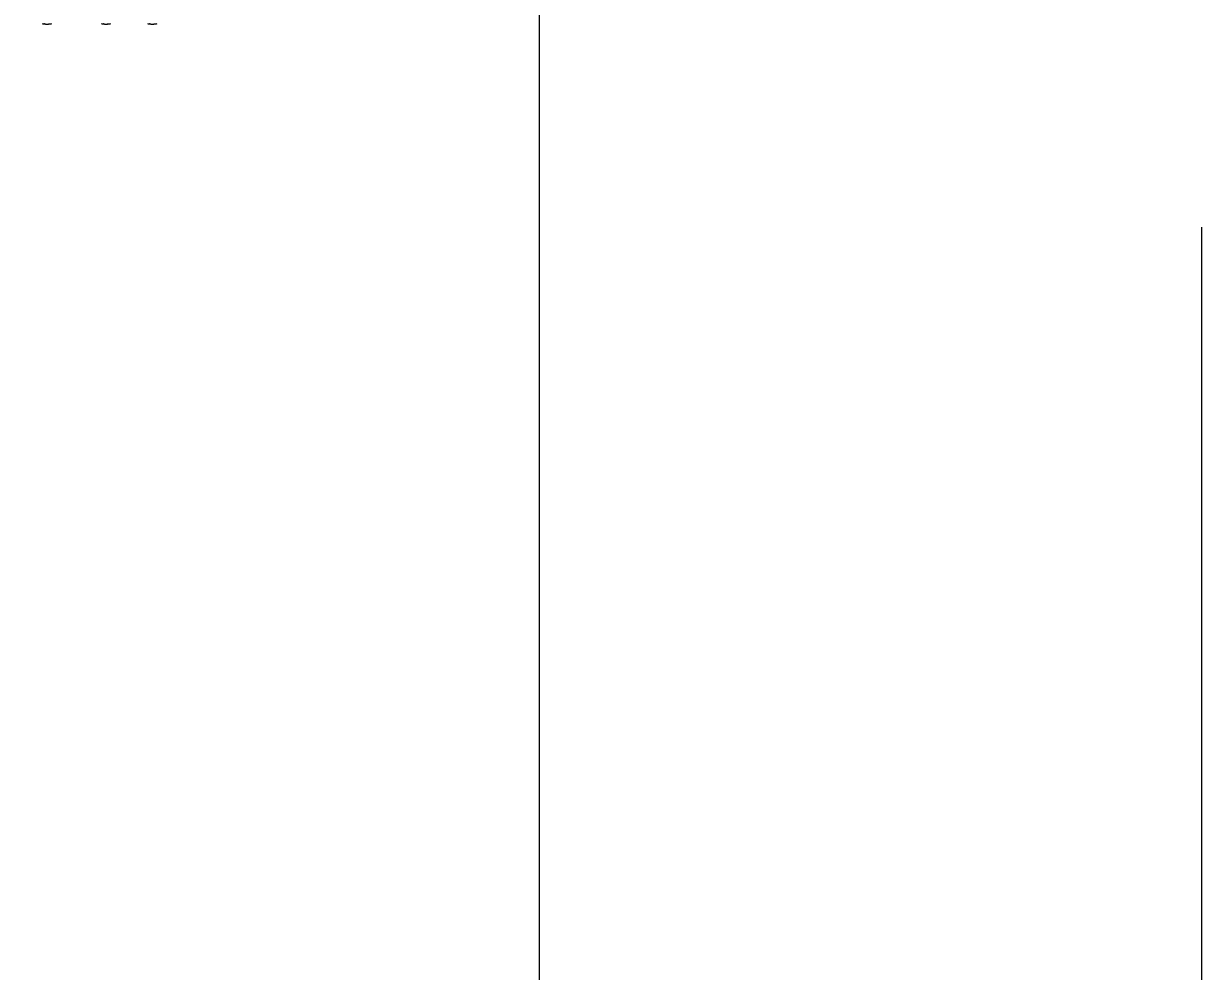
# Model space of a CAD drawing. Header units: millimetres. Extents: x -4444 to 4178, y -4283 to 3184.
# Drawn here: x 1511 to 4178, y -1446 to 700 of the extents above; entities that cross this region are included whole.
import ezdxf

# ---------------------------------------------------------------- set-up
doc = ezdxf.new("R2010")
doc.units = ezdxf.units.MM
for name, color, linetype in [('DIKOM_ОБЪЕКТ', 7, 'Continuous'), ('DIKOM_РАЗМЕР_ЗОНА', 7, 'Continuous'), ('DIKOM_РАЗМЕР_ОБЪЕКТА', 7, 'Continuous')]:
    doc.layers.add(name, color=color, linetype=linetype)
doc.styles.add('style1', font='arial.ttf', dxfattribs={"width": 0.8})
doc.dimstyles.new('1-50', dxfattribs={"dimtxt": 300, "dimasz": 200, "dimexe": 100, "dimexo": 0, "dimgap": 100, "dimtad": 1, "dimtxsty": 'style1', "dimcen": 200, "dimclrd": 7, "dimclre": 7, "dimclrt": 7, "dimadec": 1, "dimazin": 2, "dimtfac": 1, "dimtmove": 0, "dimatfit": 2, "dimfxl": 0, "dimlwd": 25, "dimlwe": 18, "dimarcsym": 0})

# ---------------------------------------------------------------- blocks, each defined once
blk = doc.blocks.new('*D9')
at = {"layer": 'Defpoints', "color": 0, "transparency": 16777216}
for p in [(-2113.4, 739.2), (2678.5, 739.2), (2678.5, -2367.6)]:
    blk.add_point(p, dxfattribs=at)
at = {"layer": 'DIKOM_РАЗМЕР_ОБЪЕКТА', "color": 7, "lineweight": 18, "transparency": 16777216}
for p, q in [((-2113.4, 739.2), (-2113.4, -2467.6)), ((2678.5, 739.2), (2678.5, -2467.6))]:
    blk.add_line(p, q, dxfattribs=at)
at = {"layer": 'DIKOM_РАЗМЕР_ОБЪЕКТА', "color": 7, "lineweight": 25, "transparency": 16777216}
blk.add_line((-1913.4, -2367.6), (2478.5, -2367.6), dxfattribs=at)
at = {"layer": 'DIKOM_РАЗМЕР_ОБЪЕКТА', "color": 7, "transparency": 16777216}
for points in [[(-1913.4, -2334.3), (-1913.4, -2400.9), (-2113.4, -2367.6)], [(2478.5, -2334.3), (2478.5, -2400.9), (2678.5, -2367.6)]]:
    blk.add_solid(points, dxfattribs=at)
at = {"layer": 'DIKOM_РАЗМЕР_ОБЪЕКТА', "color": 7, "transparency": 16777216, "insert": (158.5, -2114.4), "char_height": 300, "attachment_point": 5, "style": 'style1'}
blk.add_mtext('4800', dxfattribs=at)
blk = doc.blocks.new('*D11')
at = {"layer": 'Defpoints', "color": 0, "transparency": 16777216}
for p in [(4178.5, 239.2), (-3613.4, 69.4), (4178.5, -4182.7)]:
    blk.add_point(p, dxfattribs=at)
at = {"layer": 'DIKOM_РАЗМЕР_ЗОНА', "color": 7, "lineweight": 18, "transparency": 16777216}
for p, q in [((4178.5, 239.2), (4178.5, -4282.7)), ((-3613.4, 69.4), (-3613.4, -4282.7))]:
    blk.add_line(p, q, dxfattribs=at)
at = {"layer": 'DIKOM_РАЗМЕР_ЗОНА', "color": 7, "lineweight": 25, "transparency": 16777216}
blk.add_line((-3413.4, -4182.7), (3978.5, -4182.7), dxfattribs=at)
at = {"layer": 'DIKOM_РАЗМЕР_ЗОНА', "color": 7, "transparency": 16777216}
for points in [[(-3413.4, -4149.3), (-3413.4, -4216), (-3613.4, -4182.7)], [(3978.5, -4149.3), (3978.5, -4216), (4178.5, -4182.7)]]:
    blk.add_solid(points, dxfattribs=at)
at = {"layer": 'DIKOM_РАЗМЕР_ЗОНА', "color": 7, "transparency": 16777216, "insert": (495.7, -3929.5), "char_height": 300, "attachment_point": 5, "style": 'style1'}
blk.add_mtext('7800', dxfattribs=at)

msp = doc.modelspace()

# ---------------------------------------------------------------- linework, layer by layer
at = {"layer": 'DIKOM_ОБЪЕКТ', "color": 7, "linetype": 'Continuous', "lineweight": 15}
for p, q in [((1556.088, 699.676), (1556.414, 699.67)), ((1556.414, 699.67), (1556.865, 699.603)), ((1556.865, 699.603), (1556.546, 699.594)), ((1556.689, 699.576), (1557.863, 699.471)), ((1557.741, 699.448), (1557.075, 699.529)), ((1557.863, 699.471), (1558.318, 699.419)), ((1557.997, 699.435), (1557.997, 699.456)), ((1558.006, 699.434), (1557.997, 699.435)), ((1558.006, 699.434), (1558.006, 699.455)), ((1558.1, 699.408), (1558.1, 699.444)), ((1558.37, 699.38), (1558.1, 699.408)), ((1558.318, 699.419), (1558.775, 699.342)), ((1559.02, 699.319), (1559.3, 699.325)), ((1559.3, 699.325), (1559.752, 699.289)), ((1559.752, 699.289), (1559.478, 699.293)), ((1560.111, 699.229), (1560.12, 699.23)), ((1560.537, 699.207), (1562.41, 699.162)), ((1560.555, 699.206), (1560.555, 699.175)), ((1562.995, 699.162), (1563.165, 699.162)), ((1563.165, 699.162), (1563.99, 699.162)), ((1563.889, 699.162), (1564.115, 699.162)), ((1564.498, 699.162), (1564.657, 699.162)), ((1564.666, 699.162), (1565.433, 699.162)), ((1566.183, 699.169), (1566.336, 699.181)), ((1566.336, 699.181), (1566.787, 699.194)), ((1567.449, 699.23), (1567.599, 699.228)), ((1567.599, 699.228), (1568.05, 699.254)), ((1568.05, 699.254), (1567.907, 699.256)), ((1570.349, 699.453), (1571.111, 699.55)), ((1570.355, 699.459), (1571.613, 699.625)), ((1570.703, 699.505), (1571.057, 699.544)), ((1571.613, 699.625), (1571.527, 699.627)), ((1689.936, 699.676), (1690.24, 699.67)), ((1690.24, 699.67), (1690.691, 699.603)), ((1690.691, 699.603), (1690.394, 699.595)), ((1690.553, 699.574), (1691.69, 699.471)), ((1691.575, 699.448), (1690.938, 699.526)), ((1691.69, 699.471), (1692.145, 699.419)), ((1691.827, 699.435), (1691.827, 699.456)), ((1691.836, 699.434), (1691.827, 699.435)), ((1691.836, 699.434), (1691.836, 699.455)), ((1691.934, 699.408), (1691.934, 699.444)), ((1692.205, 699.38), (1691.934, 699.408)), ((1692.145, 699.419), (1692.611, 699.343)), ((1692.866, 699.319), (1693.128, 699.325)), ((1693.128, 699.325), (1693.58, 699.289)), ((1693.58, 699.289), (1693.323, 699.293)), ((1693.95, 699.229), (1693.96, 699.23)), ((1694.379, 699.207), (1696.251, 699.162)), ((1694.397, 699.206), (1694.397, 699.175)), ((1696.844, 699.162), (1696.999, 699.162)), ((1696.999, 699.162), (1697.824, 699.162)), ((1697.721, 699.162), (1697.949, 699.162)), ((1698.33, 699.162), (1698.489, 699.162)), ((1698.497, 699.162), (1699.275, 699.162)), ((1700.024, 699.169), (1700.169, 699.181)), ((1700.169, 699.181), (1700.62, 699.194)), ((1701.288, 699.23), (1701.433, 699.228)), ((1701.433, 699.228), (1701.884, 699.254)), ((1701.884, 699.254), (1701.746, 699.256)), ((1704.188, 699.453), (1704.95, 699.55)), ((1704.192, 699.459), (1705.45, 699.625)), ((1704.51, 699.501), (1704.896, 699.544)), ((1705.45, 699.625), (1705.363, 699.627)), ((1794.809, 699.675), (1794.903, 699.67)), ((1794.903, 699.67), (1795.357, 699.603)), ((1795.219, 699.593), (1795.219, 699.623)), ((1795.357, 699.603), (1795.264, 699.596)), ((1795.602, 699.552), (1796.361, 699.471)), ((1796.322, 699.448), (1795.977, 699.498)), ((1796.361, 699.471), (1796.82, 699.419)), ((1796.536, 699.435), (1796.536, 699.452)), ((1796.545, 699.434), (1796.536, 699.435)), ((1796.545, 699.434), (1796.545, 699.451)), ((1796.932, 699.389), (1796.681, 699.408)), ((1796.82, 699.419), (1797.347, 699.356)), ((1797.721, 699.32), (1797.808, 699.325)), ((1797.808, 699.325), (1798.262, 699.289)), ((1798.098, 699.296), (1798.098, 699.302)), ((1798.262, 699.289), (1798.176, 699.293)), ((1799.223, 699.207), (1799.223, 699.175)), ((1799.225, 699.206), (1799.225, 699.206)), ((1801.739, 699.162), (1802.551, 699.162)), ((1802.428, 699.162), (1802.685, 699.162)), ((1803.041, 699.162), (1803.212, 699.162)), ((1803.214, 699.162), (1804.101, 699.162)), ((1804.074, 699.162), (1804.095, 699.162)), ((1804.476, 699.165), (1804.834, 699.169)), ((1804.834, 699.169), (1804.891, 699.181)), ((1804.891, 699.181), (1805.346, 699.194)), ((1805.346, 699.194), (1805.275, 699.192)), ((1806.094, 699.231), (1806.163, 699.228)), ((1806.163, 699.228), (1806.617, 699.254)), ((1806.617, 699.254), (1806.549, 699.256)), ((1807.669, 699.314), (1809.69, 699.541)), ((1808.938, 699.459), (1810.204, 699.625)), ((1808.964, 699.453), (1809.731, 699.55)), ((1809.731, 699.55), (1809.691, 699.539)), ((1810.204, 699.625), (1810.144, 699.628))]:
    msp.add_line(p, q, dxfattribs=at)
for centre, start, end in [((1562.484, 740.997), 257.120378, 261.200523), ((1562.484, 740.997), 261.838045, 262.035897), ((1562.484, 740.997), 262.568337, 264.35679), ((1562.484, 740.997), 264.914198, 265.251496), ((1562.484, 740.997), 265.879289, 266.751479), ((1565.433, 740.997), 270, 271.002678), ((1565.433, 740.997), 271.631385, 272.762211), ((1565.433, 740.997), 273.391047, 274.507541), ((1565.433, 740.997), 278.380494, 282.879622), ((1696.325, 740.997), 257.120378, 261.208772), ((1696.325, 740.997), 261.845753, 262.066149), ((1696.325, 740.997), 262.597456, 264.346974), ((1696.325, 740.997), 264.905269, 265.25663), ((1696.325, 740.997), 265.883977, 266.752169), ((1699.275, 740.997), 270, 271.000342), ((1699.275, 740.997), 271.628589, 272.758564), ((1699.275, 740.997), 273.386922, 274.495199), ((1699.275, 740.997), 278.372558, 282.879622), ((1801.151, 740.997), 257.120378, 261.272562), ((1801.151, 740.997), 261.905184, 262.373233), ((1801.151, 740.997), 262.893255, 264.211172), ((1801.151, 740.997), 264.781378, 265.296228), ((1801.151, 740.997), 265.920224, 266.74541), ((1804.101, 740.997), 270, 270.512915), ((1804.101, 740.997), 271.606989, 272.730419), ((1804.101, 740.997), 273.355091, 274.37493), ((1804.101, 740.997), 278.311321, 282.879622)]:
    msp.add_arc(centre, 41.836, start, end, dxfattribs=at)
for points, knots in [([(1557.997, 699.435), (1557.955, 699.437), (1557.892, 699.44), (1557.806, 699.444), (1557.763, 699.447), (1557.741, 699.448)], [0, 0, 0, 0, 0.499906, 0.74993724, 1, 1, 1, 1]), ([(1558.1, 699.408), (1558.09, 699.411), (1558.07, 699.415), (1558.036, 699.424), (1558.018, 699.431), (1558.006, 699.434)], [0, 0, 0, 0, 0.28351593, 0.56700969, 1, 1, 1, 1]), ([(1560.12, 699.23), (1560.179, 699.229), (1560.278, 699.227), (1560.714, 699.216), (1561.191, 699.203), (1561.648, 699.19), (1561.916, 699.183), (1562.009, 699.181)], [0, 0, 0, 0, 0.30391109, 0.50485969, 0.70587553, 0.89871308, 1, 1, 1, 1]), ([(1560.566, 699.206), (1560.561, 699.206), (1560.545, 699.207), (1560.561, 699.206), (1560.571, 699.206)], [0, 0, 0, 0, 0.32558004, 1, 1, 1, 1]), ([(1560.571, 699.206), (1560.605, 699.206), (1560.665, 699.205), (1560.92, 699.2), (1561.246, 699.192), (1561.614, 699.183), (1561.852, 699.177), (1561.962, 699.175)], [0, 0, 0, 0, 0.26302613, 0.45985866, 0.65738262, 0.84069209, 1, 1, 1, 1]), ([(1561.962, 699.175), (1562.138, 699.171), (1562.437, 699.165), (1562.754, 699.162), (1562.917, 699.162), (1562.947, 699.162), (1562.953, 699.163)], [0, 0, 0, 0, 0.38839126, 0.66206999, 0.93500179, 1, 1, 1, 1]), ([(1562.009, 699.181), (1562.193, 699.177), (1562.541, 699.169), (1562.954, 699.162), (1563.114, 699.162), (1563.181, 699.162)], [0, 0, 0, 0, 0.39390769, 0.74763457, 1, 1, 1, 1]), ([(1562.417, 699.162), (1562.454, 699.162), (1562.526, 699.162), (1562.76, 699.162), (1562.872, 699.162)], [0, 0, 0, 0, 0.51859736, 1, 1, 1, 1]), ([(1563.889, 699.162), (1563.98, 699.162), (1564.183, 699.162), (1564.386, 699.162), (1564.498, 699.162)], [0, 0, 0, 0, 0.44792299, 1, 1, 1, 1]), ([(1566.787, 699.194), (1566.658, 699.182), (1566.512, 699.17), (1566.366, 699.196), (1566.35, 699.199)], [0, 0, 0, 0, 0.88864418, 1, 1, 1, 1]), ([(1568.722, 699.292), (1568.734, 699.293), (1568.785, 699.296), (1568.999, 699.316), (1569.305, 699.345), (1569.767, 699.392), (1570.121, 699.432), (1570.355, 699.459)], [0, 0, 0, 0, 0.07258259, 0.29431352, 0.47349774, 0.65219552, 1, 1, 1, 1]), ([(1569.048, 699.321), (1569.066, 699.321), (1569.105, 699.323), (1569.27, 699.338), (1569.501, 699.361), (1569.836, 699.395), (1570.132, 699.428), (1570.312, 699.449), (1570.349, 699.453)], [0, 0, 0, 0, 0.15890965, 0.34742243, 0.50113318, 0.68939951, 0.93658654, 1, 1, 1, 1]), ([(1691.827, 699.435), (1691.786, 699.437), (1691.723, 699.44), (1691.639, 699.444), (1691.596, 699.447), (1691.575, 699.448)], [0, 0, 0, 0, 0.49998686, 0.74998078, 1, 1, 1, 1]), ([(1691.934, 699.408), (1691.923, 699.411), (1691.903, 699.415), (1691.867, 699.424), (1691.848, 699.431), (1691.836, 699.434)], [0, 0, 0, 0, 0.28352271, 0.56709706, 1, 1, 1, 1]), ([(1693.96, 699.23), (1694.017, 699.229), (1694.113, 699.227), (1694.545, 699.216), (1695.021, 699.203), (1695.477, 699.19), (1695.746, 699.183), (1695.838, 699.181)], [0, 0, 0, 0, 0.3039156, 0.50482081, 0.70586509, 0.89874628, 1, 1, 1, 1]), ([(1694.405, 699.206), (1694.401, 699.206), (1694.387, 699.207), (1694.401, 699.206), (1694.411, 699.206)], [0, 0, 0, 0, 0.27635832, 1, 1, 1, 1]), ([(1694.411, 699.206), (1694.444, 699.206), (1694.502, 699.205), (1694.754, 699.2), (1695.078, 699.192), (1695.446, 699.183), (1695.684, 699.177), (1695.795, 699.175)], [0, 0, 0, 0, 0.26301067, 0.45983945, 0.6573094, 0.84059282, 1, 1, 1, 1]), ([(1695.795, 699.175), (1695.97, 699.171), (1696.27, 699.165), (1696.589, 699.162), (1696.754, 699.162), (1696.786, 699.162), (1696.793, 699.163)], [0, 0, 0, 0, 0.38510232, 0.65658506, 0.9271209, 1, 1, 1, 1]), ([(1695.838, 699.181), (1696.022, 699.177), (1696.372, 699.169), (1696.786, 699.162), (1696.948, 699.162), (1697.015, 699.162)], [0, 0, 0, 0, 0.39397007, 0.74767306, 1, 1, 1, 1]), ([(1696.258, 699.162), (1696.294, 699.162), (1696.364, 699.162), (1696.596, 699.162), (1696.707, 699.162)], [0, 0, 0, 0, 0.51855462, 1, 1, 1, 1]), ([(1697.721, 699.162), (1697.812, 699.162), (1698.015, 699.162), (1698.218, 699.162), (1698.33, 699.162)], [0, 0, 0, 0, 0.44775005, 1, 1, 1, 1]), ([(1700.62, 699.194), (1700.498, 699.182), (1700.359, 699.17), (1700.221, 699.196), (1700.205, 699.199)], [0, 0, 0, 0, 0.88864524, 1, 1, 1, 1]), ([(1702.554, 699.292), (1702.569, 699.292), (1702.62, 699.295), (1702.836, 699.316), (1703.142, 699.345), (1703.603, 699.392), (1703.957, 699.432), (1704.192, 699.459)], [0, 0, 0, 0, 0.08668818, 0.30501934, 0.48145782, 0.65755666, 1, 1, 1, 1]), ([(1702.878, 699.32), (1702.898, 699.32), (1702.939, 699.322), (1703.111, 699.338), (1703.34, 699.361), (1703.674, 699.395), (1703.97, 699.428), (1704.151, 699.449), (1704.188, 699.453)], [0, 0, 0, 0, 0.18574213, 0.36827507, 0.51705851, 0.69933539, 0.93864885, 1, 1, 1, 1]), ([(1796.536, 699.435), (1796.501, 699.437), (1796.449, 699.44), (1796.377, 699.444), (1796.34, 699.447), (1796.322, 699.448)], [0, 0, 0, 0, 0.49994112, 0.75003406, 1, 1, 1, 1]), ([(1796.681, 699.408), (1796.667, 699.411), (1796.639, 699.415), (1796.591, 699.424), (1796.563, 699.431), (1796.545, 699.434)], [0, 0, 0, 0, 0.28353712, 0.56701723, 1, 1, 1, 1]), ([(1798.771, 699.23), (1798.808, 699.229), (1798.871, 699.227), (1799.266, 699.216), (1799.72, 699.203), (1800.169, 699.19), (1800.439, 699.183), (1800.531, 699.181)], [0, 0, 0, 0, 0.30390334, 0.50487387, 0.70586547, 0.89877526, 1, 1, 1, 1]), ([(1799.225, 699.206), (1799.245, 699.206), (1799.28, 699.205), (1799.503, 699.2), (1799.809, 699.192), (1800.168, 699.183), (1800.406, 699.177), (1800.517, 699.175)], [0, 0, 0, 0, 0.26303889, 0.45986292, 0.65734714, 0.84070274, 1, 1, 1, 1]), ([(1800.517, 699.175), (1800.695, 699.171), (1800.997, 699.165), (1801.34, 699.162), (1801.541, 699.162), (1801.59, 699.163), (1801.609, 699.163)], [0, 0, 0, 0, 0.35223052, 0.60042034, 0.84795595, 1, 1, 1, 1]), ([(1800.531, 699.181), (1800.717, 699.177), (1801.071, 699.169), (1801.502, 699.162), (1801.68, 699.162), (1801.753, 699.162)], [0, 0, 0, 0, 0.39516363, 0.74992839, 1, 1, 1, 1]), ([(1801.075, 699.162), (1801.099, 699.162), (1801.145, 699.162), (1801.359, 699.162), (1801.462, 699.162)], [0, 0, 0, 0, 0.519017, 1, 1, 1, 1]), ([(1802.428, 699.162), (1802.52, 699.162), (1802.724, 699.162), (1802.928, 699.162), (1803.041, 699.162)], [0, 0, 0, 0, 0.44768623, 1, 1, 1, 1]), ([(1807.293, 699.285), (1807.318, 699.287), (1807.365, 699.29), (1807.608, 699.315), (1807.9, 699.346), (1808.347, 699.392), (1808.703, 699.432), (1808.938, 699.459)], [0, 0, 0, 0, 0.21935751, 0.40594869, 0.55681846, 0.70731544, 1, 1, 1, 1]), ([(1807.74, 699.321), (1807.749, 699.322), (1807.772, 699.323), (1807.912, 699.338), (1808.124, 699.361), (1808.449, 699.395), (1808.745, 699.428), (1808.927, 699.449), (1808.964, 699.453)], [0, 0, 0, 0, 0.13699822, 0.33049715, 0.48817345, 0.68130822, 0.93499271, 1, 1, 1, 1])]:
    msp.add_open_spline(points, degree=3, knots=knots, dxfattribs=at)

# ---------------------------------------------------------------- dimensions: what is measured, and where the dimension line sits
at = {"layer": 'DIKOM_РАЗМЕР_ЗОНА'}
dim = msp.add_linear_dim(base=(4178.457, -4182.681), p1=(-3613.425, 69.447), p2=(4178.457, 239.214), text='7800', dimstyle='1-50', dxfattribs=at)
dim.commit()
dim.dimension.update_dxf_attribs({"geometry": '*D11', "text_midpoint": (495.672, -4182.681), "dimtype": 160})
at = {"layer": 'DIKOM_РАЗМЕР_ОБЪЕКТА'}
dim = msp.add_linear_dim(base=(2678.457, -2367.606), p1=(-2113.425, 739.208), p2=(2678.457, 739.208), text='4800', dimstyle='1-50', dxfattribs=at)
dim.commit()
dim.dimension.update_dxf_attribs({"geometry": '*D9', "text_midpoint": (158.473, -2367.606), "dimtype": 160})

doc.saveas('drawing.dxf')
